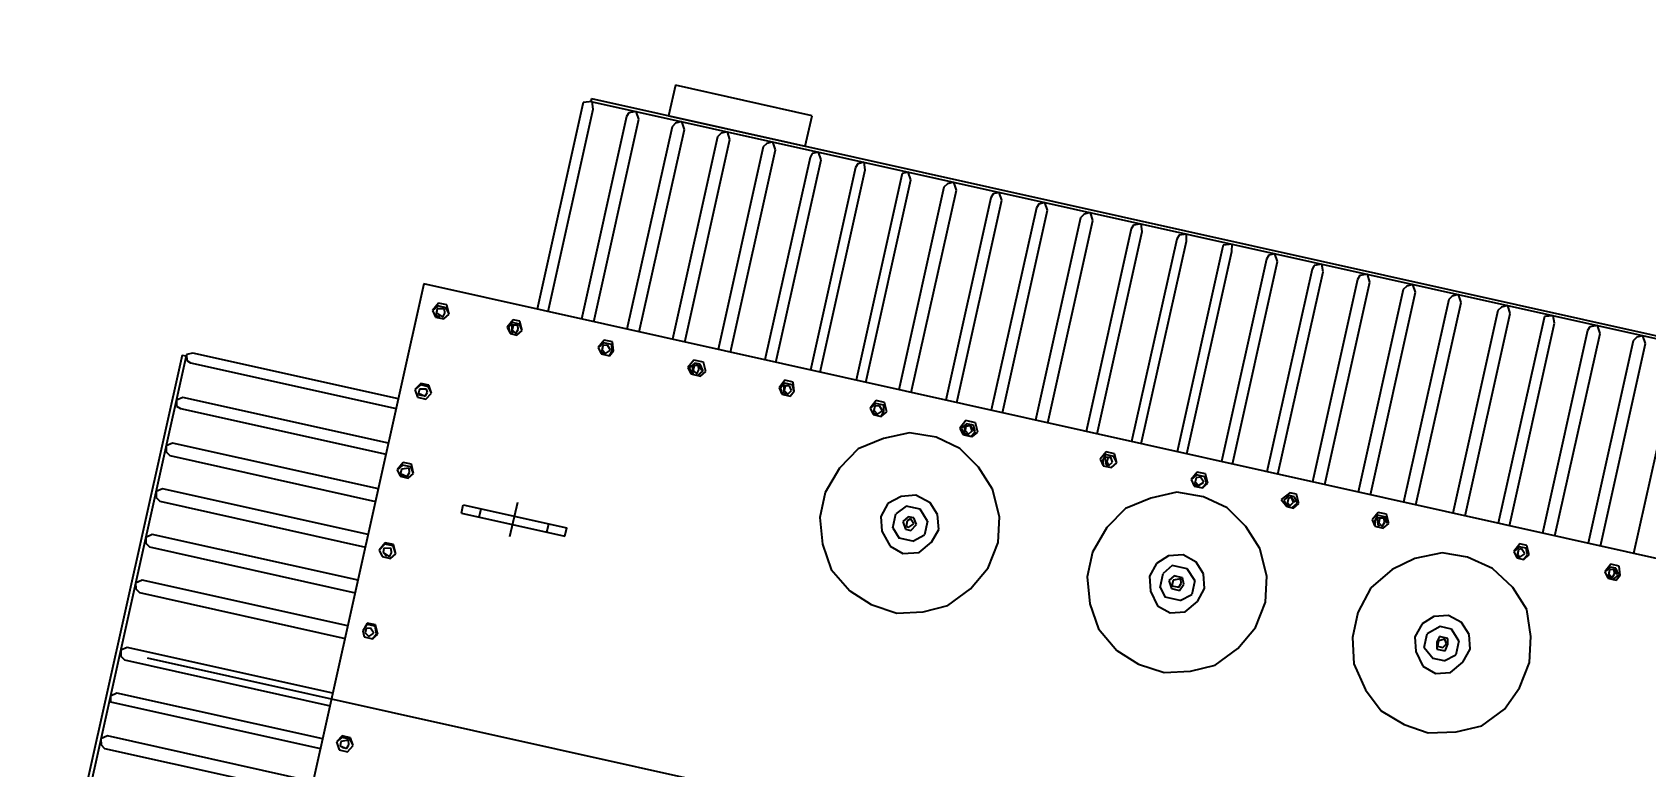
# Model space of a CAD drawing. Extents: x 5370511 to 5386565, y 1010429 to 1053793.
# Drawn here: x 5379987.298 to 5379988.658, y 1039797.911 to 1039798.53 of the extents above; entities that cross this region are included whole.
import ezdxf
from ezdxf import colors
from ezdxf.entities.mleader import LeaderData, LeaderLine
from ezdxf.math import Vec2, Vec3

# ---------------------------------------------------------------- set-up
doc = ezdxf.new("R2010")
doc.units = 0
doc.layers.get('0').update_dxf_attribs({"linetype": 'CONTINUOUS'})
doc.layers.add('ГП_сооружения', color=7, linetype='CONTINUOUS')
doc.layers.add('Эстакада ЭС', color=20, linetype='CONTINUOUS')
doc.layers.add('ЭС (тонкий)', color=7, linetype='CONTINUOUS', lineweight=25)
doc.styles.add('ГОСТ_НИПИ', font='gost_nipi.shx', dxfattribs={"oblique": 15})

# ---------------------------------------------------------------- blocks, each defined once
blk = doc.blocks.new('A$C277B5DBA')
blk.add_line((0, 33.865), (0, -1.151))
for points in [[(-5.177, 34.233), (-5.129, 34.329)], [(-5.129, 34.329), (-5.034, 34.305)], [(-5.106, 34.4), (5.106, 34.4)], [(-5.106, 34.4), (-5.106, 34.329)], [(-5.106, 34.329), (5.106, 34.329)], [(-5.034, 34.305), (-5.01, 34.233)], [(-4.412, 34.233), (-4.341, 34.329)], [(-4.341, 34.329), (-4.245, 34.305)], [(-4.245, 34.305), (-4.221, 34.233)], [(-3.623, 34.233), (-3.552, 34.329)], [(-3.552, 34.329), (-3.456, 34.305)], [(-3.456, 34.305), (-3.408, 34.233)], [(-2.835, 34.233), (-2.763, 34.329)], [(-2.763, 34.329), (-2.667, 34.305)], [(-2.667, 34.305), (-2.619, 34.233)], [(-2.046, 34.233), (-1.974, 34.329)], [(-1.974, 34.329), (-1.878, 34.305)], [(-1.878, 34.305), (-1.83, 34.233)], [(-1.257, 34.233), (-1.185, 34.329)], [(-1.185, 34.329), (-1.089, 34.305)], [(-1.089, 34.305), (-1.042, 34.233)], [(-0.096, 34.233), (-0.024, 34.329)], [(-0.024, 34.329), (0.072, 34.305)], [(0.072, 34.305), (0.12, 34.233)], [(0.693, 34.233), (0.765, 34.329)], [(0.765, 34.329), (0.861, 34.305)], [(0.861, 34.305), (0.861, 34.233)], [(1.434, 34.233), (1.506, 34.329)], [(1.506, 34.329), (1.602, 34.305)], [(1.602, 34.305), (1.65, 34.233)], [(-5.177, 30.681), (-5.177, 34.233)], [(-5.01, 34.233), (-5.01, 30.681)], [(-4.412, 30.681), (-4.412, 34.233)], [(-4.221, 34.233), (-4.221, 30.681)], [(-3.623, 30.681), (-3.623, 34.233)], [(-3.408, 34.233), (-3.408, 30.681)], [(-2.835, 30.681), (-2.835, 34.233)], [(-2.619, 34.233), (-2.619, 30.681)], [(-2.046, 30.681), (-2.046, 34.233)], [(-1.83, 34.233), (-1.83, 30.681)], [(-1.257, 30.681), (-1.257, 34.233)], [(-1.042, 34.233), (-1.042, 30.681)], [(-0.096, 30.681), (-0.096, 34.233)], [(0.12, 34.233), (0.12, 30.681)], [(0.693, 30.681), (0.693, 34.233)], [(0.861, 34.233), (0.861, 30.681)], [(1.434, 30.681), (1.434, 34.233)], [(1.65, 34.233), (1.65, 30.681)], [(-7.161, 3.716), (-7.161, 30.681)], [(-7.161, 30.681), (7.161, 30.681)], [(-6.899, 30.371), (-6.755, 30.443)], [(-6.899, 30.228), (-6.899, 30.371)], [(-6.755, 30.157), (-6.899, 30.228)], [(-6.851, 30.371), (-6.755, 30.443)], [(-6.851, 30.228), (-6.851, 30.371)], [(-6.755, 30.157), (-6.851, 30.228)], [(-6.827, 30.252), (-6.803, 30.371)], [(-6.827, 30.252), (-6.803, 30.371)], [(-6.755, 30.228), (-6.827, 30.252)], [(-6.755, 30.228), (-6.827, 30.252)], [(-6.803, 30.371), (-6.731, 30.371)], [(-6.803, 30.371), (-6.683, 30.371)], [(-6.755, 30.443), (-6.659, 30.371)], [(-6.755, 30.443), (-6.659, 30.371)], [(-6.683, 30.252), (-6.755, 30.228)], [(-6.659, 30.228), (-6.755, 30.157)], [(-6.659, 30.228), (-6.755, 30.157)], [(-6.731, 30.371), (-6.683, 30.252)], [(-6.683, 30.371), (-6.683, 30.3)], [(-6.659, 30.371), (-6.659, 30.228)], [(-6.659, 30.371), (-6.659, 30.228)], [(-5.512, 30.371), (-5.392, 30.443)], [(-5.512, 30.228), (-5.512, 30.371)], [(-5.392, 30.157), (-5.512, 30.228)], [(-5.488, 30.371), (-5.392, 30.443)], [(-5.488, 30.228), (-5.488, 30.371)], [(-5.392, 30.157), (-5.488, 30.228)], [(-5.44, 30.252), (-5.416, 30.371)], [(-5.44, 30.252), (-5.416, 30.371)], [(-5.392, 30.228), (-5.44, 30.252)], [(-5.392, 30.228), (-5.44, 30.252)], [(-5.416, 30.371), (-5.345, 30.371)], [(-5.416, 30.371), (-5.321, 30.371)], [(-5.392, 30.443), (-5.273, 30.371)], [(-5.392, 30.443), (-5.273, 30.371)], [(-5.321, 30.252), (-5.392, 30.228)], [(-5.273, 30.228), (-5.392, 30.157)], [(-5.273, 30.228), (-5.392, 30.157)], [(-5.345, 30.371), (-5.321, 30.252)], [(-5.321, 30.371), (-5.321, 30.3)], [(-5.273, 30.371), (-5.273, 30.228)], [(-5.273, 30.371), (-5.273, 30.228)], [(-4.149, 30.371), (-4.006, 30.443)], [(-4.149, 30.228), (-4.149, 30.371)], [(-4.006, 30.157), (-4.149, 30.228)], [(-4.102, 30.371), (-4.006, 30.443)], [(-4.102, 30.228), (-4.102, 30.371)], [(-4.006, 30.157), (-4.102, 30.228)], [(-4.078, 30.252), (-4.03, 30.371)], [(-4.078, 30.252), (-4.03, 30.371)], [(-4.006, 30.228), (-4.078, 30.252)], [(-4.006, 30.228), (-4.078, 30.252)], [(-4.03, 30.371), (-3.958, 30.371)], [(-4.03, 30.371), (-3.934, 30.371)], [(-4.006, 30.443), (-3.91, 30.371)], [(-4.006, 30.443), (-3.91, 30.371)], [(-3.934, 30.252), (-4.006, 30.228)], [(-3.91, 30.228), (-4.006, 30.157)], [(-3.91, 30.228), (-4.006, 30.157)], [(-3.958, 30.371), (-3.934, 30.252)], [(-3.934, 30.371), (-3.934, 30.3)], [(-3.91, 30.371), (-3.91, 30.228)], [(-3.91, 30.371), (-3.91, 30.228)], [(-2.763, 30.371), (-2.619, 30.443)], [(-2.763, 30.228), (-2.763, 30.371)], [(-2.619, 30.157), (-2.763, 30.228)], [(-2.739, 30.371), (-2.619, 30.443)], [(-2.739, 30.228), (-2.739, 30.371)], [(-2.619, 30.157), (-2.739, 30.228)], [(-2.691, 30.252), (-2.667, 30.371)], [(-2.691, 30.252), (-2.667, 30.371)], [(-2.619, 30.228), (-2.691, 30.252)], [(-2.619, 30.228), (-2.691, 30.252)], [(-2.667, 30.371), (-2.595, 30.371)], [(-2.667, 30.371), (-2.595, 30.371)], [(-2.619, 30.443), (-2.524, 30.371)], [(-2.619, 30.443), (-2.524, 30.371)], [(-2.548, 30.252), (-2.619, 30.228)], [(-2.524, 30.228), (-2.619, 30.157)], [(-2.524, 30.228), (-2.619, 30.157)], [(-2.595, 30.371), (-2.548, 30.252)], [(-2.595, 30.371), (-2.548, 30.3)], [(-2.524, 30.371), (-2.524, 30.228)], [(-2.524, 30.371), (-2.524, 30.228)], [(-1.376, 30.371), (-1.233, 30.419)], [(-1.376, 30.228), (-1.376, 30.371)], [(-1.233, 30.157), (-1.376, 30.228)], [(-1.352, 30.371), (-1.233, 30.419)], [(-1.352, 30.228), (-1.352, 30.371)], [(-1.233, 30.18), (-1.352, 30.228)], [(-1.305, 30.3), (-1.281, 30.371)], [(-1.305, 30.3), (-1.281, 30.371)], [(-1.233, 30.228), (-1.305, 30.3)], [(-1.233, 30.228), (-1.305, 30.3)], [(-1.281, 30.371), (-1.209, 30.371)], [(-1.281, 30.371), (-1.209, 30.371)], [(-1.233, 30.419), (-1.137, 30.371)], [(-1.233, 30.419), (-1.137, 30.371)], [(-1.161, 30.3), (-1.233, 30.228)], [(-1.137, 30.228), (-1.233, 30.18)], [(-1.137, 30.228), (-1.233, 30.157)], [(-1.209, 30.371), (-1.161, 30.3)], [(-1.209, 30.371), (-1.161, 30.3)], [(-1.137, 30.371), (-1.137, 30.228)], [(-1.137, 30.371), (-1.137, 30.228)], [(0.574, 30.371), (0.693, 30.443)], [(0.574, 30.228), (0.574, 30.371)], [(0.693, 30.157), (0.574, 30.228)], [(0.598, 30.371), (0.693, 30.443)], [(0.598, 30.228), (0.598, 30.371)], [(0.693, 30.157), (0.598, 30.228)], [(0.622, 30.252), (0.669, 30.371)], [(0.622, 30.252), (0.669, 30.371)], [(0.693, 30.228), (0.622, 30.252)], [(0.693, 30.228), (0.622, 30.252)], [(0.669, 30.371), (0.741, 30.371)], [(0.669, 30.371), (0.741, 30.371)], [(0.693, 30.443), (0.813, 30.371)], [(0.693, 30.443), (0.813, 30.371)], [(0.765, 30.252), (0.693, 30.228)], [(0.813, 30.228), (0.693, 30.157)], [(0.813, 30.228), (0.693, 30.157)], [(0.741, 30.371), (0.765, 30.252)], [(0.741, 30.371), (0.765, 30.3)], [(0.813, 30.371), (0.813, 30.228)], [(0.813, 30.371), (0.813, 30.228)], [(-6.899, 29.084), (-6.755, 29.156)], [(-6.851, 29.084), (-6.755, 29.132)], [(-6.755, 29.156), (-6.659, 29.084)], [(-6.755, 29.132), (-6.659, 29.084)], [(-3.671, 29.227), (-3.671, 27.439)], [(-3.528, 29.227), (-3.671, 29.227)], [(-3.528, 29.227), (-3.528, 27.439)], [(-6.899, 28.965), (-6.899, 29.084)], [(-6.755, 28.893), (-6.899, 28.965)], [(-6.851, 28.965), (-6.851, 29.084)], [(-6.755, 28.893), (-6.851, 28.965)], [(-6.827, 28.989), (-6.803, 29.084)], [(-6.827, 28.989), (-6.803, 29.06)], [(-6.755, 28.965), (-6.827, 28.989)], [(-6.755, 28.965), (-6.827, 28.989)], [(-6.803, 29.084), (-6.683, 29.06)], [(-6.803, 29.06), (-6.731, 29.06)], [(-6.683, 28.989), (-6.755, 28.965)], [(-6.659, 28.965), (-6.755, 28.893)], [(-6.659, 28.965), (-6.755, 28.893)], [(-6.731, 29.06), (-6.683, 28.989)], [(-6.683, 29.06), (-6.683, 29.036)], [(-6.659, 29.084), (-6.659, 28.965)], [(-6.659, 29.084), (-6.659, 28.965)], [(-3.528, 28.917), (-3.671, 28.917)], [(-10.824, 28.607), (-10.824, 5.766)], [(-10.824, 28.607), (-10.776, 28.607)], [(-10.776, 28.584), (-10.728, 28.727)], [(-10.776, 28.607), (-10.776, 5.766)], [(-10.657, 28.536), (-10.776, 28.584)], [(-10.728, 28.727), (-10.657, 28.727)], [(-10.657, 28.727), (-7.161, 28.727)], [(-7.161, 28.536), (-10.657, 28.536)], [(-3.91, 28.345), (-3.313, 28.345)], [(-10.776, 27.821), (-10.728, 27.94)], [(-10.657, 27.749), (-10.776, 27.821)], [(-10.728, 27.94), (-10.657, 27.964)], [(-10.657, 27.964), (-7.161, 27.964)], [(-7.161, 27.749), (-10.657, 27.749)], [(-3.528, 27.749), (-3.671, 27.749)], [(-6.899, 27.511), (-6.755, 27.582)], [(-6.899, 27.368), (-6.899, 27.511)], [(-6.851, 27.511), (-6.755, 27.582)], [(-6.851, 27.368), (-6.851, 27.511)], [(-6.827, 27.439), (-6.803, 27.511)], [(-6.827, 27.439), (-6.803, 27.511)], [(-6.803, 27.511), (-6.731, 27.511)], [(-6.803, 27.511), (-6.683, 27.511)], [(-6.755, 27.582), (-6.659, 27.511)], [(-6.755, 27.582), (-6.659, 27.511)], [(-6.731, 27.511), (-6.683, 27.439)], [(-6.683, 27.511), (-6.683, 27.439)], [(-6.659, 27.511), (-6.659, 27.368)], [(-6.659, 27.511), (-6.659, 27.368)], [(-11.35, 24.913), (-11.35, 27.273)], [(-11.35, 27.273), (-10.824, 27.273)], [(-10.824, 27.273), (-10.824, 24.913)], [(-6.755, 27.32), (-6.899, 27.368)], [(-6.755, 27.344), (-6.851, 27.368)], [(-6.755, 27.368), (-6.827, 27.439)], [(-6.755, 27.368), (-6.827, 27.439)], [(-6.683, 27.439), (-6.755, 27.368)], [(-6.659, 27.368), (-6.755, 27.344)], [(-6.659, 27.368), (-6.755, 27.32)], [(-3.528, 27.439), (-3.671, 27.439)], [(-10.776, 27.034), (-10.728, 27.13)], [(-10.657, 26.963), (-10.776, 27.034)], [(-10.728, 27.13), (-10.657, 27.177)], [(-10.657, 27.177), (-7.161, 27.177)], [(-7.161, 26.963), (-10.657, 26.963)], [(-10.728, 26.343), (-10.657, 26.391)], [(-10.657, 26.391), (-7.161, 26.391)], [(-10.776, 26.248), (-10.728, 26.343)], [(-10.657, 26.176), (-10.776, 26.248)], [(-7.161, 26.176), (-10.657, 26.176)], [(-6.899, 25.962), (-6.755, 26.033)], [(-6.899, 25.795), (-6.899, 25.962)], [(-6.851, 25.938), (-6.755, 26.009)], [(-6.851, 25.843), (-6.851, 25.938)], [(-6.755, 25.771), (-6.851, 25.843)], [(-6.827, 25.866), (-6.803, 25.962)], [(-6.827, 25.866), (-6.803, 25.938)], [(-6.755, 25.843), (-6.827, 25.866)], [(-6.755, 25.795), (-6.827, 25.866)], [(-6.803, 25.962), (-6.683, 25.938)], [(-6.803, 25.938), (-6.731, 25.938)], [(-6.755, 26.033), (-6.659, 25.962)], [(-6.755, 26.009), (-6.659, 25.938)], [(-6.683, 25.866), (-6.755, 25.843)], [(-6.659, 25.843), (-6.755, 25.771)], [(-6.731, 25.938), (-6.683, 25.866)], [(-6.683, 25.938), (-6.683, 25.914)], [(-6.659, 25.962), (-6.659, 25.795)], [(-6.659, 25.938), (-6.659, 25.843)], [(-10.728, 25.557), (-10.657, 25.604)], [(-10.657, 25.604), (-7.161, 25.604)], [(-6.755, 25.723), (-6.899, 25.795)], [(-6.659, 25.795), (-6.755, 25.723)], [(-10.776, 25.461), (-10.728, 25.557)], [(-10.657, 25.39), (-10.776, 25.461)], [(-7.161, 25.39), (-10.657, 25.39)], [(-10.824, 24.913), (-11.35, 24.913)], [(-10.776, 24.675), (-10.728, 24.77)], [(-10.728, 24.77), (-10.657, 24.794)], [(-10.657, 24.794), (-7.161, 24.794)], [(-10.657, 24.603), (-10.776, 24.675)], [(-7.161, 24.603), (-10.657, 24.603)], [(-6.899, 24.389), (-6.755, 24.46)], [(-6.899, 24.246), (-6.899, 24.389)], [(-6.755, 24.198), (-6.899, 24.246)], [(-6.851, 24.389), (-6.755, 24.436)], [(-6.851, 24.246), (-6.851, 24.389)], [(-6.755, 24.198), (-6.851, 24.246)], [(-6.827, 24.293), (-6.803, 24.389)], [(-6.827, 24.293), (-6.803, 24.365)], [(-6.755, 24.246), (-6.827, 24.293)], [(-6.755, 24.246), (-6.827, 24.293)], [(-6.803, 24.389), (-6.683, 24.365)], [(-6.803, 24.365), (-6.731, 24.365)], [(-6.755, 24.46), (-6.659, 24.389)], [(-6.755, 24.436), (-6.659, 24.389)], [(-6.683, 24.293), (-6.755, 24.246)], [(-6.659, 24.246), (-6.755, 24.198)], [(-6.659, 24.246), (-6.755, 24.198)], [(-6.731, 24.365), (-6.683, 24.293)], [(-6.683, 24.365), (-6.683, 24.317)], [(-6.659, 24.389), (-6.659, 24.246)], [(-6.659, 24.389), (-6.659, 24.246)], [(-10.776, 23.888), (-10.728, 23.983)], [(-10.728, 23.983), (-10.657, 24.007)], [(-10.657, 24.007), (-7.161, 24.007)], [(-10.657, 23.84), (-10.776, 23.888)], [(-7.161, 23.84), (-10.657, 23.84)], [(-10.776, 23.125), (-10.728, 23.221)], [(-10.657, 23.054), (-10.776, 23.125)], [(-10.728, 23.221), (-10.657, 23.221)], [(-10.657, 23.221), (-7.161, 23.221)], [(-6.038, 22.935), (-5.655, 23.173)], [(-5.655, 23.173), (-5.201, 23.316)], [(-5.201, 23.316), (-4.771, 23.316)], [(-4.771, 23.316), (-4.341, 23.173)], [(-4.341, 23.173), (-3.958, 22.935)], [(-7.161, 23.054), (-10.657, 23.054)], [(-6.899, 22.816), (-6.755, 22.887)], [(-6.851, 22.816), (-6.755, 22.887)], [(-6.755, 22.887), (-6.659, 22.816)], [(-6.755, 22.887), (-6.659, 22.816)], [(-6.301, 22.553), (-6.038, 22.935)], [(-3.958, 22.935), (-3.671, 22.553)], [(-6.899, 22.673), (-6.899, 22.816)], [(-6.755, 22.601), (-6.899, 22.673)], [(-6.851, 22.673), (-6.851, 22.816)], [(-6.755, 22.649), (-6.851, 22.673)], [(-6.827, 22.744), (-6.803, 22.816)], [(-6.827, 22.744), (-6.803, 22.816)], [(-6.755, 22.673), (-6.827, 22.744)], [(-6.755, 22.673), (-6.827, 22.744)], [(-6.803, 22.816), (-6.731, 22.816)], [(-6.803, 22.816), (-6.683, 22.816)], [(-6.683, 22.744), (-6.755, 22.673)], [(-6.659, 22.673), (-6.755, 22.649)], [(-6.659, 22.673), (-6.755, 22.601)], [(-6.731, 22.816), (-6.683, 22.744)], [(-6.683, 22.816), (-6.683, 22.744)], [(-6.659, 22.816), (-6.659, 22.673)], [(-6.659, 22.816), (-6.659, 22.673)], [(-10.776, 22.339), (-10.728, 22.434)], [(-10.657, 22.267), (-10.776, 22.339)], [(-10.728, 22.434), (-10.657, 22.482)], [(-10.657, 22.482), (-7.161, 22.482)], [(-6.492, 22.148), (-6.301, 22.553)], [(-5.249, 22.244), (-5.01, 22.315)], [(-5.01, 22.315), (-4.771, 22.244)], [(-3.671, 22.553), (-3.528, 22.148)], [(-7.161, 22.267), (-10.657, 22.267)], [(-6.516, 21.695), (-6.492, 22.148)], [(-5.488, 21.815), (-5.416, 22.053)], [(-5.416, 22.053), (-5.249, 22.244)], [(-5.273, 21.934), (-5.106, 22.077)], [(-4.867, 22.077), (-5.106, 22.077)], [(-4.867, 22.077), (-4.723, 21.934)], [(-4.771, 22.244), (-4.556, 22.053)], [(-4.556, 22.053), (-4.484, 21.815)], [(-3.528, 22.148), (-3.48, 21.695)], [(-5.416, 21.552), (-5.488, 21.815)], [(-5.273, 21.695), (-5.273, 21.934)], [(-5.106, 21.862), (-5.01, 21.934)], [(-5.106, 21.767), (-5.106, 21.862)], [(-5.01, 21.695), (-5.106, 21.767)], [(-5.082, 21.815), (-5.034, 21.862)], [(-5.01, 21.743), (-5.082, 21.815)], [(-5.034, 21.862), (-4.938, 21.862)], [(-5.01, 21.934), (-4.89, 21.862)], [(-4.938, 21.815), (-5.01, 21.743)], [(-4.89, 21.767), (-5.01, 21.695)], [(-4.938, 21.862), (-4.938, 21.815)], [(-4.89, 21.862), (-4.89, 21.767)], [(-4.723, 21.695), (-4.723, 21.934)], [(-4.484, 21.815), (-4.556, 21.552)], [(-10.776, 21.552), (-10.728, 21.648)], [(-10.657, 21.481), (-10.776, 21.552)], [(-10.728, 21.648), (-10.657, 21.672)], [(-10.657, 21.672), (-7.161, 21.672)], [(-6.42, 21.266), (-6.516, 21.695)], [(-5.249, 21.386), (-5.416, 21.552)], [(-5.106, 21.529), (-5.273, 21.695)], [(-5.106, 21.529), (-4.867, 21.529)], [(-4.723, 21.695), (-4.867, 21.529)], [(-4.556, 21.552), (-4.771, 21.386)], [(-3.48, 21.695), (-3.6, 21.266)], [(-7.161, 21.481), (-10.657, 21.481)], [(-6.899, 21.266), (-6.755, 21.338)], [(-6.899, 21.099), (-6.899, 21.266)], [(-6.851, 21.243), (-6.755, 21.314)], [(-6.851, 21.123), (-6.851, 21.243)], [(-6.827, 21.171), (-6.803, 21.266)], [(-6.827, 21.171), (-6.803, 21.243)], [(-6.803, 21.266), (-6.683, 21.243)], [(-6.803, 21.243), (-6.731, 21.243)], [(-6.755, 21.338), (-6.659, 21.266)], [(-6.755, 21.314), (-6.659, 21.243)], [(-6.731, 21.243), (-6.683, 21.171)], [(-6.683, 21.243), (-6.683, 21.171)], [(-6.659, 21.266), (-6.659, 21.099)], [(-6.659, 21.243), (-6.659, 21.123)], [(-6.181, 20.885), (-6.42, 21.266)], [(-5.01, 21.314), (-5.249, 21.386)], [(-4.771, 21.386), (-5.01, 21.314)], [(-3.6, 21.266), (-3.791, 20.885)], [(-6.755, 21.028), (-6.899, 21.099)], [(-6.755, 21.076), (-6.851, 21.123)], [(-6.755, 21.123), (-6.827, 21.171)], [(-6.755, 21.099), (-6.827, 21.171)], [(-6.683, 21.171), (-6.755, 21.123)], [(-6.659, 21.123), (-6.755, 21.076)], [(-6.659, 21.099), (-6.755, 21.028)], [(-10.776, 20.766), (-10.728, 20.861)], [(-10.657, 20.694), (-10.776, 20.766)], [(-10.728, 20.861), (-10.657, 20.885)], [(-10.657, 20.885), (-7.161, 20.885)], [(-7.161, 20.694), (-10.657, 20.694)], [(-5.871, 20.575), (-6.181, 20.885)], [(-3.791, 20.885), (-4.149, 20.575)], [(-5.44, 20.361), (-5.871, 20.575)], [(-4.149, 20.575), (-4.556, 20.361)], [(-5.01, 20.289), (-5.44, 20.361)], [(-4.556, 20.361), (-5.01, 20.289)], [(-10.776, 19.979), (-10.728, 20.075)], [(-10.657, 19.908), (-10.776, 19.979)], [(-10.728, 20.075), (-10.657, 20.122)], [(-10.657, 20.122), (-7.161, 20.122)], [(-7.161, 19.908), (-10.657, 19.908)], [(-10.776, 19.105), (-10.728, 19.225)], [(-10.657, 19.058), (-10.776, 19.105)], [(-10.728, 19.225), (-10.657, 19.248)], [(-10.657, 19.248), (-7.161, 19.248)], [(-7.161, 19.058), (-10.657, 19.058)], [(-6.899, 18.843), (-6.755, 18.915)], [(-6.899, 18.7), (-6.899, 18.843)], [(-6.851, 18.843), (-6.755, 18.867)], [(-6.851, 18.7), (-6.851, 18.843)], [(-6.827, 18.748), (-6.803, 18.843)], [(-6.827, 18.748), (-6.803, 18.796)], [(-6.803, 18.843), (-6.683, 18.796)], [(-6.803, 18.796), (-6.731, 18.796)], [(-6.755, 18.915), (-6.659, 18.843)], [(-6.755, 18.867), (-6.659, 18.843)], [(-6.731, 18.796), (-6.683, 18.748)], [(-6.683, 18.796), (-6.683, 18.772)], [(-6.659, 18.843), (-6.659, 18.7)], [(-6.659, 18.843), (-6.659, 18.7)], [(-6.755, 18.629), (-6.899, 18.7)], [(-6.755, 18.629), (-6.851, 18.7)], [(-6.755, 18.7), (-6.827, 18.748)], [(-6.755, 18.7), (-6.827, 18.748)], [(-6.683, 18.748), (-6.755, 18.7)], [(-6.659, 18.7), (-6.755, 18.629)], [(-6.659, 18.7), (-6.755, 18.629)], [(-6.038, 18.319), (-5.655, 18.557)], [(-5.655, 18.557), (-5.201, 18.7)], [(-5.201, 18.7), (-4.771, 18.7)], [(-4.771, 18.7), (-4.341, 18.557)], [(-4.341, 18.557), (-3.958, 18.319)], [(-10.776, 18.319), (-10.728, 18.438)], [(-10.657, 18.295), (-10.776, 18.319)], [(-10.728, 18.438), (-10.657, 18.462)], [(-10.657, 18.462), (-7.161, 18.462)], [(-7.161, 18.295), (-10.657, 18.295)], [(-6.301, 17.938), (-6.038, 18.319)], [(-3.958, 18.319), (-3.671, 17.938)], [(-6.492, 17.532), (-6.301, 17.938)], [(-3.671, 17.938), (-3.528, 17.532)], [(-10.776, 17.532), (-10.728, 17.675)], [(-10.657, 17.509), (-10.776, 17.532)], [(-10.728, 17.675), (-10.657, 17.675)], [(-10.657, 17.675), (-7.161, 17.675)], [(-7.161, 17.509), (-10.657, 17.509)], [(-6.516, 17.08), (-6.492, 17.532)], [(-5.488, 17.199), (-5.416, 17.437)], [(-5.416, 17.437), (-5.249, 17.604)], [(-5.273, 17.342), (-5.106, 17.461)], [(-5.249, 17.604), (-5.01, 17.675)], [(-4.867, 17.461), (-5.106, 17.461)], [(-5.01, 17.675), (-4.771, 17.604)], [(-4.867, 17.461), (-4.723, 17.342)], [(-4.771, 17.604), (-4.556, 17.437)], [(-4.556, 17.437), (-4.484, 17.199)], [(-3.528, 17.532), (-3.48, 17.08)], [(-6.899, 17.27), (-6.755, 17.342)], [(-6.899, 17.127), (-6.899, 17.27)], [(-6.851, 17.27), (-6.755, 17.342)], [(-6.851, 17.127), (-6.851, 17.27)], [(-6.827, 17.199), (-6.803, 17.27)], [(-6.827, 17.199), (-6.803, 17.27)], [(-6.755, 17.127), (-6.827, 17.199)], [(-6.755, 17.127), (-6.827, 17.199)], [(-6.803, 17.27), (-6.731, 17.27)], [(-6.803, 17.27), (-6.683, 17.27)], [(-6.755, 17.342), (-6.659, 17.27)], [(-6.755, 17.342), (-6.659, 17.27)], [(-6.683, 17.199), (-6.755, 17.127)], [(-6.731, 17.27), (-6.683, 17.199)], [(-6.683, 17.27), (-6.683, 17.199)], [(-6.659, 17.27), (-6.659, 17.127)], [(-6.659, 17.27), (-6.659, 17.127)], [(-5.416, 16.96), (-5.488, 17.199)], [(-5.273, 17.08), (-5.273, 17.342)], [(-5.106, 17.27), (-5.01, 17.342)], [(-5.106, 17.127), (-5.106, 17.27)], [(-5.082, 17.151), (-5.034, 17.27)], [(-5.01, 17.127), (-5.082, 17.151)], [(-5.034, 17.27), (-4.938, 17.27)], [(-5.01, 17.342), (-4.89, 17.27)], [(-4.938, 17.151), (-5.01, 17.127)], [(-4.938, 17.27), (-4.938, 17.151)], [(-4.89, 17.27), (-4.89, 17.127)], [(-4.723, 17.08), (-4.723, 17.342)], [(-4.484, 17.199), (-4.556, 16.96)], [(-10.776, 16.793), (-10.728, 16.889)], [(-10.728, 16.889), (-10.657, 16.913)], [(-10.657, 16.913), (-7.161, 16.913)], [(-6.755, 17.056), (-6.899, 17.127)], [(-6.755, 17.08), (-6.851, 17.127)], [(-6.659, 17.127), (-6.755, 17.08)], [(-6.659, 17.127), (-6.755, 17.056)], [(-6.42, 16.65), (-6.516, 17.08)], [(-5.249, 16.793), (-5.416, 16.96)], [(-5.106, 16.913), (-5.273, 17.08)], [(-5.01, 17.08), (-5.106, 17.127)], [(-5.106, 16.913), (-4.867, 16.913)], [(-4.89, 17.127), (-5.01, 17.08)], [(-4.723, 17.08), (-4.867, 16.913)], [(-4.556, 16.96), (-4.771, 16.793)], [(-3.48, 17.08), (-3.6, 16.65)], [(-10.657, 16.722), (-10.776, 16.793)], [(-7.161, 16.722), (-10.657, 16.722)], [(-6.181, 16.269), (-6.42, 16.65)], [(-5.01, 16.722), (-5.249, 16.793)], [(-4.771, 16.793), (-5.01, 16.722)], [(-3.6, 16.65), (-3.791, 16.269)], [(-10.776, 15.983), (-10.728, 16.102)], [(-10.728, 16.102), (-10.657, 16.126)], [(-10.657, 16.126), (-7.161, 16.126)], [(-5.871, 15.959), (-6.181, 16.269)], [(-3.791, 16.269), (-4.149, 15.959)], [(-10.657, 15.935), (-10.776, 15.983)], [(-7.161, 15.935), (-10.657, 15.935)], [(-6.899, 15.673), (-6.755, 15.792)], [(-6.755, 15.792), (-6.659, 15.673)], [(-5.44, 15.745), (-5.871, 15.959)], [(-4.149, 15.959), (-4.556, 15.745)], [(-6.899, 15.554), (-6.899, 15.673)], [(-6.755, 15.483), (-6.899, 15.554)], [(-6.851, 15.673), (-6.755, 15.745)], [(-6.851, 15.578), (-6.851, 15.673)], [(-6.755, 15.506), (-6.851, 15.578)], [(-6.827, 15.626), (-6.803, 15.673)], [(-6.827, 15.626), (-6.803, 15.673)], [(-6.755, 15.578), (-6.827, 15.626)], [(-6.755, 15.554), (-6.827, 15.626)], [(-6.803, 15.673), (-6.731, 15.673)], [(-6.803, 15.673), (-6.683, 15.673)], [(-6.755, 15.745), (-6.659, 15.673)], [(-6.683, 15.626), (-6.755, 15.578)], [(-6.659, 15.578), (-6.755, 15.506)], [(-6.659, 15.554), (-6.755, 15.483)], [(-6.731, 15.673), (-6.683, 15.626)], [(-6.683, 15.673), (-6.683, 15.626)], [(-6.659, 15.673), (-6.659, 15.578)], [(-6.659, 15.673), (-6.659, 15.554)], [(-5.01, 15.673), (-5.44, 15.745)], [(-4.556, 15.745), (-5.01, 15.673)], [(-10.776, 15.197), (-10.728, 15.316)], [(-10.728, 15.316), (-10.657, 15.34)], [(-10.657, 15.34), (-7.161, 15.34)], [(-10.657, 15.125), (-10.776, 15.197)], [(-7.161, 15.125), (-10.657, 15.125)], [(-10.776, 14.41), (-10.728, 14.505)], [(-10.728, 14.505), (-10.657, 14.553)], [(-10.657, 14.553), (-7.161, 14.553)], [(-10.657, 14.339), (-10.776, 14.41)], [(-7.161, 14.339), (-10.657, 14.339)], [(-6.899, 14.148), (-6.755, 14.219)], [(-6.899, 14.005), (-6.899, 14.148)], [(-6.851, 14.148), (-6.755, 14.172)], [(-6.851, 14.005), (-6.851, 14.148)], [(-6.827, 14.029), (-6.803, 14.148)], [(-6.803, 14.148), (-6.683, 14.1)], [(-6.755, 14.219), (-6.659, 14.148)], [(-6.755, 14.172), (-6.659, 14.148)], [(-6.659, 14.148), (-6.659, 14.005)], [(-6.659, 14.148), (-6.659, 14.005)], [(-6.755, 13.933), (-6.899, 14.005)], [(-6.755, 13.933), (-6.851, 14.005)], [(-6.827, 14.029), (-6.803, 14.1)], [(-6.755, 14.005), (-6.827, 14.029)], [(-6.755, 13.957), (-6.827, 14.029)], [(-6.803, 14.1), (-6.731, 14.1)], [(-6.683, 14.029), (-6.755, 14.005)], [(-6.659, 14.005), (-6.755, 13.933)], [(-6.659, 14.005), (-6.755, 13.933)], [(-6.731, 14.1), (-6.683, 14.029)], [(-6.683, 14.1), (-6.683, 14.076)], [(-6.014, 13.707), (-5.632, 13.993)], [(-5.632, 13.993), (-5.177, 14.112)], [(-5.177, 14.112), (-4.747, 14.112)], [(-4.747, 14.112), (-4.317, 13.993)], [(-4.317, 13.993), (-3.934, 13.707)], [(-10.776, 13.623), (-10.728, 13.719)], [(-10.657, 13.552), (-10.776, 13.623)], [(-10.728, 13.719), (-10.657, 13.766)], [(-10.657, 13.766), (-7.161, 13.766)], [(-6.277, 13.373), (-6.014, 13.707)], [(-3.934, 13.707), (-3.647, 13.373)], [(-7.161, 13.552), (-10.657, 13.552)], [(-6.468, 12.944), (-6.277, 13.373)], [(-3.647, 13.373), (-3.504, 12.944)], [(-5.225, 13.016), (-4.986, 13.087)], [(-4.986, 13.087), (-4.747, 13.016)], [(-10.776, 12.773), (-10.728, 12.869)], [(-10.728, 12.869), (-10.657, 12.916)], [(-10.657, 12.916), (-7.161, 12.916)], [(-6.492, 12.515), (-6.468, 12.944)], [(-5.464, 12.611), (-5.392, 12.849)], [(-5.392, 12.849), (-5.225, 13.016)], [(-5.249, 12.706), (-5.082, 12.897)], [(-4.843, 12.897), (-5.082, 12.897)], [(-4.843, 12.897), (-4.699, 12.706)], [(-4.747, 13.016), (-4.532, 12.849)], [(-4.532, 12.849), (-4.46, 12.611)], [(-3.504, 12.944), (-3.456, 12.515)], [(-10.657, 12.702), (-10.776, 12.773)], [(-7.161, 12.702), (-10.657, 12.702)], [(-6.396, 12.062), (-6.492, 12.515)], [(-5.392, 12.372), (-5.464, 12.611)], [(-5.249, 12.515), (-5.249, 12.706)], [(-5.082, 12.348), (-5.249, 12.515)], [(-5.082, 12.682), (-4.986, 12.706)], [(-5.082, 12.539), (-5.082, 12.682)], [(-4.986, 12.515), (-5.082, 12.539)], [(-5.058, 12.587), (-5.01, 12.682)], [(-4.986, 12.539), (-5.058, 12.587)], [(-5.01, 12.682), (-4.914, 12.682)], [(-4.986, 12.706), (-4.867, 12.682)], [(-4.914, 12.587), (-4.986, 12.539)], [(-4.867, 12.539), (-4.986, 12.515)], [(-4.914, 12.682), (-4.914, 12.587)], [(-4.867, 12.682), (-4.867, 12.539)], [(-4.699, 12.515), (-4.843, 12.348)], [(-4.699, 12.515), (-4.699, 12.706)], [(-4.46, 12.611), (-4.532, 12.372)], [(-3.456, 12.515), (-3.576, 12.062)], [(-5.225, 12.205), (-5.392, 12.372)], [(-5.082, 12.348), (-4.843, 12.348)], [(-4.532, 12.372), (-4.747, 12.205)], [(-10.776, 11.987), (-10.728, 12.13)], [(-10.657, 11.939), (-10.776, 11.987)], [(-10.728, 12.13), (-10.657, 12.13)], [(-10.657, 12.13), (-7.161, 12.13)], [(-6.157, 11.657), (-6.396, 12.062)], [(-4.986, 12.134), (-5.225, 12.205)], [(-4.747, 12.205), (-4.986, 12.134)], [(-3.576, 12.062), (-3.767, 11.657)], [(-7.161, 11.939), (-10.657, 11.939)], [(-6.899, 11.701), (-6.755, 11.772)], [(-6.899, 11.582), (-6.899, 11.701)], [(-6.851, 11.701), (-6.755, 11.772)], [(-6.851, 11.582), (-6.851, 11.701)], [(-6.827, 11.653), (-6.803, 11.701)], [(-6.827, 11.653), (-6.803, 11.701)], [(-6.803, 11.701), (-6.731, 11.701)], [(-6.803, 11.701), (-6.683, 11.701)], [(-6.755, 11.772), (-6.659, 11.701)], [(-6.755, 11.772), (-6.659, 11.701)], [(-6.731, 11.701), (-6.683, 11.653)], [(-6.683, 11.701), (-6.683, 11.653)], [(-6.659, 11.701), (-6.659, 11.582)], [(-6.659, 11.701), (-6.659, 11.582)], [(-6.755, 11.51), (-6.899, 11.582)], [(-6.755, 11.534), (-6.851, 11.582)], [(-6.755, 11.582), (-6.827, 11.653)], [(-6.755, 11.582), (-6.827, 11.653)], [(-6.683, 11.653), (-6.755, 11.582)], [(-6.659, 11.582), (-6.755, 11.534)], [(-6.659, 11.582), (-6.755, 11.51)], [(-5.847, 11.347), (-6.157, 11.657)], [(-3.767, 11.657), (-4.125, 11.347)], [(-10.776, 11.224), (-10.728, 11.343)], [(-10.657, 11.153), (-10.776, 11.224)], [(-10.728, 11.343), (-10.657, 11.367)], [(-10.657, 11.367), (-7.161, 11.367)], [(-7.161, 11.153), (-10.657, 11.153)], [(-5.416, 11.181), (-5.847, 11.347)], [(-4.986, 11.109), (-5.416, 11.181)], [(-4.532, 11.181), (-4.986, 11.109)], [(-4.125, 11.347), (-4.532, 11.181)], [(-10.776, 10.438), (-10.728, 10.533)], [(-10.657, 10.366), (-10.776, 10.438)], [(-10.728, 10.533), (-10.657, 10.581)], [(-10.657, 10.581), (-7.161, 10.581)], [(-7.161, 10.366), (-10.657, 10.366)], [(-6.899, 10.128), (-6.755, 10.199)], [(-6.899, 9.985), (-6.899, 10.128)], [(-6.851, 10.128), (-6.755, 10.199)], [(-6.851, 10.033), (-6.851, 10.128)], [(-6.827, 10.056), (-6.803, 10.128)], [(-6.827, 10.056), (-6.803, 10.128)], [(-6.803, 10.128), (-6.731, 10.128)], [(-6.803, 10.128), (-6.683, 10.128)], [(-6.755, 10.199), (-6.659, 10.128)], [(-6.755, 10.199), (-6.659, 10.128)], [(-6.731, 10.128), (-6.683, 10.056)], [(-6.683, 10.128), (-6.683, 10.056)], [(-6.659, 10.128), (-6.659, 10.033)], [(-6.659, 10.128), (-6.659, 9.985)], [(-10.657, 9.794), (-7.161, 9.794)], [(-6.755, 9.937), (-6.899, 9.985)], [(-6.755, 9.961), (-6.851, 10.033)], [(-6.755, 10.033), (-6.827, 10.056)], [(-6.755, 9.985), (-6.827, 10.056)], [(-6.683, 10.056), (-6.755, 10.033)], [(-6.659, 10.033), (-6.755, 9.961)], [(-6.659, 9.985), (-6.755, 9.937)]]:
    blk.add_lwpolyline(points)
blk = doc.blocks.new('*U522')
blk.add_blockref('A$C277B5DBA', (0, 0))
blk = doc.blocks.new('*U83')
at = {"layer": 'ЭС (тонкий)', "color": 253, "transparency": 33554687, "xscale": -1, "rotation": 90}
blk.add_blockref('*U522', (259.352, -74.322), dxfattribs=at)
blk = doc.blocks.new('_None')

msp = doc.modelspace()

# ---------------------------------------------------------------- block references
at = {"layer": 'ГП_сооружения', "color": 1, "lineweight": 15, "xscale": 0.05, "yscale": 0.05, "zscale": 0.05, "rotation": 347.4452412677718}
msp.add_blockref('*U83', (5379977.1981, 1039804.0813), dxfattribs=at)

# ---------------------------------------------------------------- next in the draw order: leaders
at = {"layer": 'Эстакада ЭС'}
ml = msp.add_multileader_mtext('Standard', dxfattribs=at)
ml.set_content('{\\Fgost_ful|c204;\\W0.8;2-х ярусная балка \\Pкабельной эстакады\\P\\fArial|b0|i0|c204|p34;\\Q0;□\\fMS Shell Dlg 2|b0|i0|c204|p0;\\Q15; \\Fgost_ful|c204;140х140х5}', color=256, style='ГОСТ_НИПИ')
ml.set_leader_properties()
ml.set_arrow_properties(name='NONE')
ml.build(insert=Vec2(0, 0))
ml.multileader.update_dxf_attribs({"text_left_attachment_type": 6, "text_right_attachment_type": 6, "dogleg_length": 0.36, "arrow_head_size": 2})
ctx = ml.context
ctx.base_point, ctx.char_height, ctx.arrow_head_size, ctx.landing_gap_size, ctx.plane_origin, ctx.plane_x_axis, ctx.plane_y_axis = Vec3(5379979.1411, 1039811.6706), 1.25, 2, 0.25, Vec3(5379922.2249, 1039773.3912), Vec3(0.976089, -0.217373), Vec3(0.217373, 0.976089)
ctx.left_attachment, ctx.right_attachment, ctx.text_align_type = 6, 6, 1
notes = []
notes.append((ctx, [(0, (1, 1, 0), (5379978.9654, 1039811.7097), (0.976089, -0.217373), 0.18, [(2, [(5379969.4969, 1039805.7963), (5379968.5878, 1039820.5538), (5379989.5731, 1039831.5698)], 0, [])])]))
ctx.mtext.insert, ctx.mtext.text_direction, ctx.mtext.rotation, ctx.mtext.alignment, ctx.mtext.flow_direction = Vec3(5379986.305, 1039811.6119), Vec3(0.976089, -0.217373), 6.064063, 2, 5
for ctx, leaders in notes:
    for number, flags, end, landing, length, lines in leaders:
        leader = LeaderData()
        leader.index, (leader.has_last_leader_line, leader.has_dogleg_vector, leader.attachment_direction) = number, flags
        leader.last_leader_point, leader.dogleg_vector, leader.dogleg_length = Vec3(end), Vec3(landing), length
        for number, points, colour, breaks in lines:
            line = LeaderLine()
            line.index, line.vertices, line.color, line.breaks = number, Vec3.list(points), colors.encode_raw_color(colour), breaks
            leader.lines.append(line)
        ctx.leaders.append(leader)

doc.saveas('drawing.dxf')
